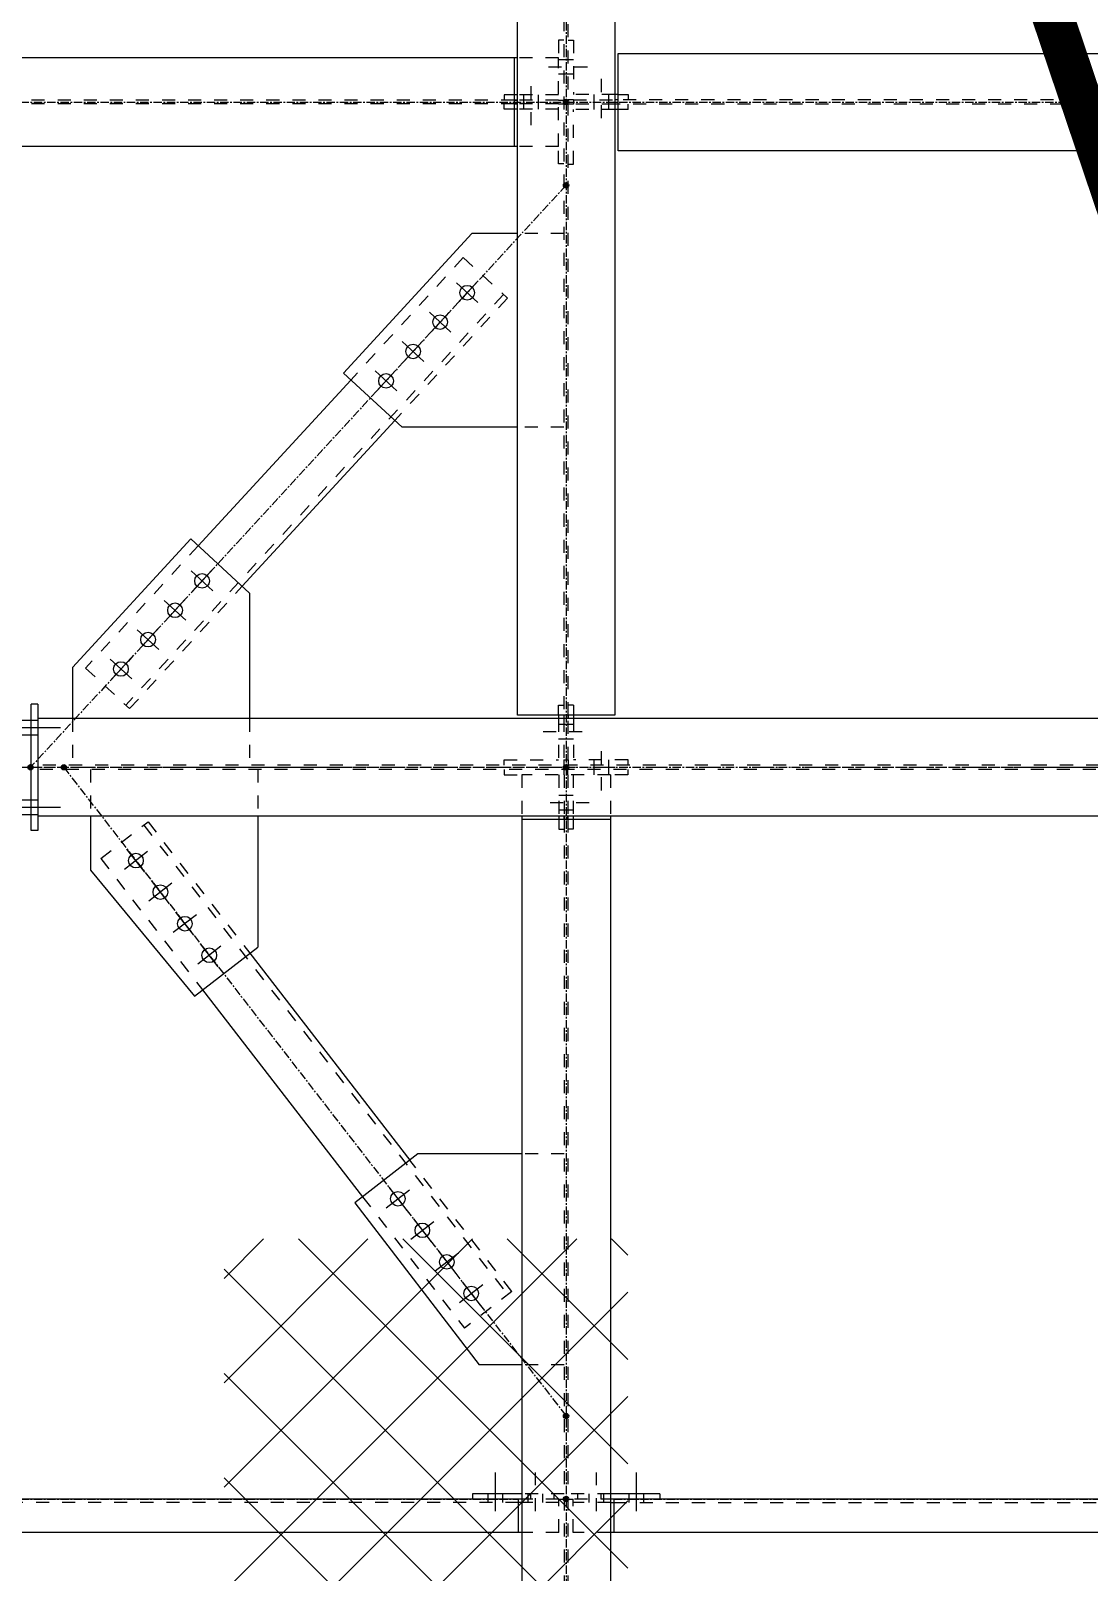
# Model space of a CAD drawing. Header units: inches. Extents: x 209270 to 234360, y -180214 to -150194.
# Drawn here: x 217307 to 218898, y -159474 to -157157 of the extents above; entities that cross this region are included whole.
import ezdxf

# ---------------------------------------------------------------- set-up
doc = ezdxf.new("R2010")
doc.units = ezdxf.units.IN
doc.header["$LTSCALE"] = 10
doc.header["$MEASUREMENT"] = 0
for name, pattern in [('CENTER', [2, 1.25, -0.25, 0.25, -0.25]), ('DXK_LINE_DOT2', [3.9198, 1.9599, -1.9599]), ('DXK_LINE_DOT5', [7.8785, 2.979, -0.9799, 0.9799, -0.9799, 0.9799, -0.9799]), ('PHANTOM', [2.5, 1.25, -0.25, 0.25, -0.25, 0.25, -0.25])]:
    doc.linetypes.add(name, pattern=pattern)
for name, color, linetype in [('_STR_0', 7, 'Continuous'), ('_STR_1', 7, 'Continuous'), ('_STR_2', 7, 'Continuous'), ('_STR_4', 7, 'Continuous')]:
    doc.layers.add(name, color=color, linetype=linetype)
for name, color, linetype, lineweight in [('DIM.', 42, 'Continuous', 13), ('hoist', 221, 'Continuous', 9), ('PANTHOM', 8, 'PHANTOM', 0)]:
    doc.layers.add(name, color=color, linetype=linetype, lineweight=lineweight)

# ---------------------------------------------------------------- blocks, each defined once
blk = doc.blocks.new('A$C67244592')
at = {"layer": 'hoist', "lineweight": 0, "const_width": 62.5}
blk.add_lwpolyline([(0, -500), (4.3, 5159.9, 0.081795), (-153.3, 6122), (-1342.4, 9643.9, -0.081584), (-1500.1, 10603.6), (-1500.1, 15050)], format="xyb", dxfattribs=at)
blk = doc.blocks.new('GridLine-116860372-116906 - 114867')
at = {"layer": '_STR_2', "color": 7, "linetype": 'DXK_LINE_DOT5'}
blk.add_line((211379.7, -158263.7), (228961.1, -158263.7), dxfattribs=at)
blk = doc.blocks.new('Part-116860372-114947 - 114867')
at = {"layer": '_STR_4', "linetype": 'Continuous'}
for points in [[(218111.9, -158267.7, -1), (218111.9, -158259.7, -1)], [(218111.9, -160067.7, -1), (218111.9, -160059.7, -1)]]:
    blk.add_hatch(color=4, dxfattribs=at).paths.add_polyline_path(points)
at = {"layer": '_STR_1', "color": 6, "linetype": 'DXK_LINE_DOT2'}
for p, q in [((218045.3, -158274.8), (218045.3, -158341.9)), ((218178.5, -158274.8), (218045.3, -158274.8)), ((218109, -158274.8), (218109, -158336.9)), ((218114.7, -158274.8), (218114.7, -158336.9)), ((218178.5, -158274.8), (218178.5, -158336.9)), ((218109, -158341.9), (218109, -159933.7)), ((218114.7, -158341.9), (218114.7, -159933.7)), ((218045.3, -159938.7), (218045.3, -160050.7)), ((218109, -159938.7), (218109, -160050.7)), ((218114.7, -159938.7), (218114.7, -160050.7)), ((218178.5, -159938.7), (218178.5, -160050.7)), ((218178.5, -160050.7), (218045.3, -160050.7))]:
    blk.add_line(p, q, dxfattribs=at)
at = {"layer": '_STR_2', "color": 2, "linetype": 'Continuous'}
for p, q in [((218045.3, -158336.9), (218045.3, -159938.7)), ((218109, -158336.9), (218109, -158341.9)), ((218114.7, -158336.9), (218114.7, -158341.9)), ((218178.5, -158336.9), (218178.5, -159938.7)), ((218178.5, -158341.9), (218045.3, -158341.9)), ((218178.5, -159933.7), (218045.3, -159933.7)), ((218109, -159933.7), (218109, -159938.7)), ((218114.7, -159933.7), (218114.7, -159938.7))]:
    blk.add_line(p, q, dxfattribs=at)
at = {"layer": '_STR_4', "color": 4, "linetype": 'CENTER'}
blk.add_line((218111.9, -158263.7), (218111.9, -160063.7), dxfattribs=at)
at = {"layer": '_STR_4', "color": 4, "linetype": 'Continuous'}
for centre in [(218111.9, -158263.7), (218111.9, -160063.7)]:
    blk.add_circle(centre, 4, dxfattribs=at)
blk = doc.blocks.new('Bolt-116860372-115545 - 114867')
at = {"layer": '_STR_1', "color": 1, "linetype": 'DXK_LINE_DOT2'}
for p, q in [((218136, -158210.5), (218068, -158210.5)), ((218108.7, -158199.5), (218100.7, -158199.5)), ((218108.7, -158221.5), (218100.7, -158221.5)), ((218115, -158199.5), (218108.7, -158199.5)), ((218115, -158221.5), (218108.7, -158221.5)), ((218123, -158199.5), (218115, -158199.5)), ((218123, -158221.5), (218115, -158221.5))]:
    blk.add_line(p, q, dxfattribs=at)
blk = doc.blocks.new('Part-116860372-115573 - 114867')
at = {"layer": '_STR_1', "color": 6, "linetype": 'DXK_LINE_DOT2'}
for p, q in [((218115, -157170.5), (218123, -157170.5)), ((218123, -157170.5), (218123, -157252.5)), ((218123, -157260.5), (218115, -157260.5)), ((218185.1, -157252.5), (218123, -157252.5)), ((218190.1, -157260.5), (218185.1, -157260.5)), ((218190.1, -157252.5), (218205, -157252.5)), ((218205, -157252.5), (218205, -157260.5))]:
    blk.add_line(p, q, dxfattribs=at)
at = {"layer": '_STR_2', "color": 2, "linetype": 'Continuous'}
blk.add_line((218190.1, -157252.5), (218185.1, -157252.5), dxfattribs=at)
blk = doc.blocks.new('Part-116860372-115577 - 114867')
at = {"layer": '_STR_1', "color": 6, "linetype": 'DXK_LINE_DOT2'}
for p, q in [((218018.7, -157274.5), (218018.7, -157266.5)), ((218033.7, -157266.5), (218038.7, -157266.5)), ((218100.7, -157266.5), (218108.7, -157266.5)), ((218033.7, -157274.5), (218018.7, -157274.5)), ((218100.7, -157274.5), (218038.7, -157274.5)), ((218100.7, -157356.5), (218100.7, -157330.3)), ((218108.7, -157356.5), (218100.7, -157356.5))]:
    blk.add_line(p, q, dxfattribs=at)
at = {"layer": '_STR_2', "color": 2, "linetype": 'Continuous'}
blk.add_line((218038.7, -157274.5), (218033.7, -157274.5), dxfattribs=at)
blk = doc.blocks.new('Part-116860372-115042 - 114867')
at = {"layer": '_STR_4', "linetype": 'Continuous'}
for points in [[(218111.9, -159367.7, -1), (218111.9, -159359.7, -1)], [(219211.9, -159367.7, -1), (219211.9, -159359.7, -1)]]:
    blk.add_hatch(color=4, dxfattribs=at).paths.add_polyline_path(points)
at = {"layer": '_STR_1', "color": 6, "linetype": 'DXK_LINE_DOT2'}
for p, q in [((218122.7, -159413.7), (218122.7, -159363.7)), ((218183.5, -159363.7), (218122.7, -159363.7)), ((218178.5, -159368.7), (218122.7, -159368.7)), ((218183.5, -159368.7), (219140.3, -159368.7)), ((219201, -159363.7), (219140.3, -159363.7)), ((219201, -159368.7), (219145.3, -159368.7)), ((219201, -159413.7), (219201, -159363.7)), ((218178.5, -159413.7), (218122.7, -159413.7)), ((219201, -159413.7), (219145.3, -159413.7))]:
    blk.add_line(p, q, dxfattribs=at)
at = {"layer": '_STR_2', "color": 2, "linetype": 'Continuous'}
for p, q in [((218178.5, -159368.7), (218183.5, -159368.7)), ((219140.3, -159363.7), (218183.5, -159363.7)), ((218183.5, -159363.7), (218183.5, -159413.7)), ((219140.3, -159363.7), (219140.3, -159413.7)), ((219145.3, -159368.7), (219140.3, -159368.7)), ((219145.3, -159413.7), (218178.5, -159413.7))]:
    blk.add_line(p, q, dxfattribs=at)
at = {"layer": '_STR_4', "color": 4, "linetype": 'CENTER'}
for p, q in [((218111.9, -159363.7), (218122.7, -159363.7)), ((218183.5, -159363.7), (219140.3, -159363.7)), ((219201, -159363.7), (219211.9, -159363.7))]:
    blk.add_line(p, q, dxfattribs=at)
at = {"layer": '_STR_4', "color": 4, "linetype": 'Continuous'}
for centre in [(218111.9, -159363.7), (219211.9, -159363.7)]:
    blk.add_circle(centre, 4, dxfattribs=at)
blk = doc.blocks.new('Bolt-116860372-115581 - 114867')
at = {"layer": '_STR_1', "color": 1, "linetype": 'DXK_LINE_DOT2'}
for p, q in [((218100.7, -157199.5), (218108.7, -157199.5)), ((218108.7, -157199.5), (218115, -157199.5)), ((218115, -157199.5), (218123, -157199.5)), ((218085.5, -157210.5), (218158.5, -157210.5)), ((218100.7, -157221.5), (218108.7, -157221.5)), ((218108.7, -157221.5), (218115, -157221.5)), ((218115, -157221.5), (218123, -157221.5))]:
    blk.add_line(p, q, dxfattribs=at)
blk = doc.blocks.new('Part-116860372-114943 - 114867')
at = {"layer": '_STR_1', "color": 6, "linetype": 'DXK_LINE_DOT2'}
for p, q in [((219305, -158260.5), (217317.9, -158260.5)), ((220201.9, -158266.8), (217317.9, -158266.8))]:
    blk.add_line(p, q, dxfattribs=at)
at = {"layer": '_STR_2', "color": 2, "linetype": 'Continuous'}
for p, q in [((220206.9, -158190.5), (217317.9, -158190.5)), ((217317.9, -158190.5), (217317.9, -158336.9)), ((220206.9, -158336.9), (217317.9, -158336.9))]:
    blk.add_line(p, q, dxfattribs=at)
at = {"layer": '_STR_4', "color": 4, "linetype": 'CENTER'}
blk.add_line((217011.9, -158263.7), (220311.9, -158263.7), dxfattribs=at)
blk = doc.blocks.new('Part-116860372-114944 - 114867')
at = {"layer": '_STR_4', "linetype": 'Continuous'}
blk.add_hatch(color=4, dxfattribs=at).paths.add_polyline_path([(218111.9, -158267.7, -1), (218111.9, -158259.7, -1)])
at = {"layer": '_STR_1', "color": 6, "linetype": 'DXK_LINE_DOT2'}
for p, q in [((218108.7, -155373.7), (218108.7, -158185.5)), ((218115, -158185.5), (218115, -155373.7)), ((218108.7, -158190.5), (218108.7, -158252.5)), ((218115, -158252.5), (218115, -158190.5)), ((218108.7, -158252.5), (218115, -158252.5))]:
    blk.add_line(p, q, dxfattribs=at)
at = {"layer": '_STR_2', "color": 2, "linetype": 'Continuous'}
for p, q in [((218038.7, -158185.5), (218038.7, -155368.7)), ((218185.1, -155368.7), (218185.1, -158185.5)), ((218185.1, -158185.5), (218038.7, -158185.5)), ((218108.7, -158185.5), (218108.7, -158190.5)), ((218115, -158190.5), (218115, -158185.5))]:
    blk.add_line(p, q, dxfattribs=at)
at = {"layer": '_STR_4', "color": 4, "linetype": 'CENTER'}
blk.add_line((218111.9, -155263.7), (218111.9, -158263.7), dxfattribs=at)
at = {"layer": '_STR_4', "color": 4, "linetype": 'Continuous'}
blk.add_circle((218111.9, -158263.7), 4, dxfattribs=at)
blk = doc.blocks.new('Part-116860372-114949 - 114867')
at = {"layer": '_STR_4', "linetype": 'Continuous'}
for points in [[(217011.9, -157267.7, -1), (217011.9, -157259.7, -1)], [(218111.9, -157267.7, -1), (218111.9, -157259.7, -1)]]:
    blk.add_hatch(color=4, dxfattribs=at).paths.add_polyline_path(points)
at = {"layer": '_STR_1', "color": 6, "linetype": 'DXK_LINE_DOT2'}
for p, q in [((218100.7, -157197.1), (218038.7, -157197.1)), ((218100.7, -157330.3), (218100.7, -157197.1)), ((217022.7, -157260.8), (217022.7, -157266.5)), ((217078.5, -157260.8), (217022.7, -157260.8)), ((217078.5, -157266.5), (217022.7, -157266.5)), ((218033.7, -157260.8), (217083.5, -157260.8)), ((218033.7, -157266.5), (217083.5, -157266.5)), ((218100.7, -157260.8), (218038.7, -157260.8)), ((218100.7, -157266.5), (218038.7, -157266.5)), ((218100.7, -157330.3), (218038.7, -157330.3))]:
    blk.add_line(p, q, dxfattribs=at)
at = {"layer": '_STR_2', "color": 2, "linetype": 'Continuous'}
for p, q in [((217083.5, -157197.1), (217083.5, -157330.3)), ((218038.7, -157197.1), (217083.5, -157197.1)), ((218033.7, -157197.1), (218033.7, -157330.3)), ((217083.5, -157260.8), (217078.5, -157260.8)), ((217083.5, -157266.5), (217078.5, -157266.5)), ((218038.7, -157260.8), (218033.7, -157260.8)), ((218038.7, -157266.5), (218033.7, -157266.5)), ((218038.7, -157330.3), (217083.5, -157330.3))]:
    blk.add_line(p, q, dxfattribs=at)
at = {"layer": '_STR_4', "color": 4, "linetype": 'CENTER'}
blk.add_line((217011.9, -157263.7), (218111.9, -157263.7), dxfattribs=at)
at = {"layer": '_STR_4', "color": 4, "linetype": 'Continuous'}
for centre in [(217011.9, -157263.7), (218111.9, -157263.7)]:
    blk.add_circle(centre, 4, dxfattribs=at)
blk = doc.blocks.new('Part-116860372-114951 - 114867')
at = {"layer": '_STR_4', "linetype": 'Continuous'}
for points in [[(218111.9, -157267.7, -1), (218111.9, -157259.7, -1)], [(219211.9, -157267.7, -1), (219211.9, -157259.7, -1)]]:
    blk.add_hatch(color=4, dxfattribs=at).paths.add_polyline_path(points)
at = {"layer": '_STR_1', "color": 6, "linetype": 'DXK_LINE_DOT2'}
for p, q in [((218123, -157260.5), (218123, -157266.8)), ((218123, -157260.5), (218185.1, -157260.5)), ((218185.1, -157266.8), (218123, -157266.8)), ((219118.7, -157260.5), (218190.1, -157260.5)), ((219133.7, -157266.8), (218190.1, -157266.8)), ((219200.7, -157260.5), (219118.7, -157260.5)), ((219200.7, -157266.8), (219138.7, -157266.8)), ((219200.7, -157260.5), (219200.7, -157266.8))]:
    blk.add_line(p, q, dxfattribs=at)
at = {"layer": '_STR_2', "color": 2, "linetype": 'Continuous'}
for p, q in [((218190.1, -157336.9), (218190.1, -157190.5)), ((218190.1, -157190.5), (219133.7, -157190.5)), ((219133.7, -157190.5), (219133.7, -157336.9)), ((218190.1, -157260.5), (218185.1, -157260.5)), ((218190.1, -157266.8), (218185.1, -157266.8)), ((219138.7, -157260.5), (219133.7, -157260.5)), ((219138.7, -157266.8), (219133.7, -157266.8)), ((219133.7, -157336.9), (218190.1, -157336.9))]:
    blk.add_line(p, q, dxfattribs=at)
at = {"layer": '_STR_4', "color": 4, "linetype": 'CENTER'}
blk.add_line((218111.9, -157263.7), (219211.9, -157263.7), dxfattribs=at)
at = {"layer": '_STR_4', "color": 4, "linetype": 'Continuous'}
for centre in [(218111.9, -157263.7), (219211.9, -157263.7)]:
    blk.add_circle(centre, 4, dxfattribs=at)
blk = doc.blocks.new('Bolt-116860372-116314 - 114867')
at = {"layer": '_STR_2', "color": 1, "linetype": 'Continuous'}
for p, q in [((217482.8, -158390.4), (217448, -158417.3)), ((217478.9, -158421.3), (217451.9, -158386.5)), ((217519.5, -158437.8), (217484.8, -158464.8)), ((217515.6, -158468.7), (217488.7, -158433.9)), ((217556.3, -158485.3), (217521.5, -158512.2)), ((217552.4, -158516.1), (217525.4, -158481.4)), ((217593, -158532.7), (217558.2, -158559.7)), ((217589.1, -158563.6), (217562.2, -158528.8))]:
    blk.add_line(p, q, dxfattribs=at)
for centre in [(217465.4, -158403.9), (217502.1, -158451.3), (217538.9, -158498.8), (217575.6, -158546.2)]:
    blk.add_circle(centre, 11, dxfattribs=at)
blk = doc.blocks.new('Part-116860372-115041 - 114867')
at = {"layer": '_STR_4', "linetype": 'Continuous'}
for points in [[(217011.9, -159367.7, -1), (217011.9, -159359.7, -1)], [(218111.9, -159367.7, -1), (218111.9, -159359.7, -1)]]:
    blk.add_hatch(color=4, dxfattribs=at).paths.add_polyline_path(points)
at = {"layer": '_STR_1', "color": 6, "linetype": 'DXK_LINE_DOT2'}
for p, q in [((216966.8, -159413.7), (216971.8, -159368.7)), ((218040.3, -159368.7), (216971.8, -159368.7)), ((217056.9, -159413.7), (217052, -159368.7)), ((217061.9, -159413.7), (217061.9, -159363.7)), ((218101, -159363.7), (218040.3, -159363.7)), ((218101, -159368.7), (218045.3, -159368.7)), ((218101, -159413.7), (218101, -159363.7)), ((218101, -159413.7), (217056.9, -159413.7))]:
    blk.add_line(p, q, dxfattribs=at)
at = {"layer": '_STR_2', "color": 2, "linetype": 'Continuous'}
for p, q in [((216961.9, -159413.7), (216961.9, -159363.7)), ((218040.3, -159363.7), (216961.9, -159363.7)), ((218040.3, -159413.7), (218040.3, -159363.7)), ((218045.3, -159368.7), (218040.3, -159368.7)), ((218045.3, -159413.7), (216961.9, -159413.7))]:
    blk.add_line(p, q, dxfattribs=at)
at = {"layer": '_STR_4', "color": 4, "linetype": 'CENTER'}
for p, q in [((217011.9, -159363.7), (218040.3, -159363.7)), ((218101, -159363.7), (218111.9, -159363.7))]:
    blk.add_line(p, q, dxfattribs=at)
at = {"layer": '_STR_4', "color": 4, "linetype": 'Continuous'}
for centre in [(217011.9, -159363.7), (218111.9, -159363.7)]:
    blk.add_circle(centre, 4, dxfattribs=at)
blk = doc.blocks.new('Part-116860372-115104 - 114867')
at = {"layer": '_STR_4', "linetype": 'Continuous'}
for points in [[(218111.9, -157392.7, -1), (218111.9, -157384.7, -1)], [(217306.9, -158267.7, -1), (217306.9, -158259.7, -1)]]:
    blk.add_hatch(color=4, dxfattribs=at).paths.add_polyline_path(points)
at = {"layer": '_STR_1', "color": 6, "linetype": 'DXK_LINE_DOT2'}
for p, q in [((217957.4, -157497.5), (217788.2, -157681.5)), ((217957.4, -157497.5), (218023.7, -157558.4)), ((218017.8, -157553), (217450.1, -158170.1)), ((218023.7, -157558.4), (217854.4, -157742.4)), ((217559, -157930.6), (217389.7, -158114.6)), ((217455.9, -158175.5), (217625.2, -157991.5)), ((217389.7, -158114.6), (217455.9, -158175.5))]:
    blk.add_line(p, q, dxfattribs=at)
at = {"layer": '_STR_2', "color": 2, "linetype": 'Continuous'}
for p, q in [((217788.2, -157681.5), (217559, -157930.6)), ((217854.4, -157742.4), (217625.2, -157991.5))]:
    blk.add_line(p, q, dxfattribs=at)
at = {"layer": '_STR_4', "color": 4, "linetype": 'CENTER'}
blk.add_line((218111.9, -157388.7), (217306.9, -158263.7), dxfattribs=at)
at = {"layer": '_STR_4', "color": 4, "linetype": 'Continuous'}
for centre in [(218111.9, -157388.7), (217306.9, -158263.7)]:
    blk.add_circle(centre, 4, dxfattribs=at)
blk = doc.blocks.new('Part-116860372-115105 - 114867')
at = {"layer": '_STR_4', "linetype": 'Continuous'}
for points in [[(217356.9, -158267.7, -1), (217356.9, -158259.7, -1)], [(218111.9, -159242.7, -1), (218111.9, -159234.7, -1)]]:
    blk.add_hatch(color=4, dxfattribs=at).paths.add_polyline_path(points)
at = {"layer": '_STR_1', "color": 6, "linetype": 'DXK_LINE_DOT2'}
for p, q in [((217412.4, -158400.7), (217483.5, -158345.6)), ((217477.2, -158350.5), (218023.9, -159056.5)), ((217483.5, -158345.6), (217636.6, -158543.3)), ((217412.4, -158400.7), (217565.4, -158598.4)), ((218030.3, -159051.6), (217877.2, -158854)), ((217806, -158909.1), (217959.1, -159106.7)), ((218030.3, -159051.6), (217959.1, -159106.7))]:
    blk.add_line(p, q, dxfattribs=at)
at = {"layer": '_STR_2', "color": 2, "linetype": 'Continuous'}
for p, q in [((217636.6, -158543.3), (217877.2, -158854)), ((217565.4, -158598.4), (217806, -158909.1))]:
    blk.add_line(p, q, dxfattribs=at)
at = {"layer": '_STR_4', "color": 4, "linetype": 'CENTER'}
blk.add_line((217356.9, -158263.7), (218111.9, -159238.7), dxfattribs=at)
at = {"layer": '_STR_4', "color": 4, "linetype": 'Continuous'}
for centre in [(217356.9, -158263.7), (218111.9, -159238.7)]:
    blk.add_circle(centre, 4, dxfattribs=at)
blk = doc.blocks.new('Part-116860372-116633 - 114867')
at = {"layer": '_STR_1', "color": 6, "linetype": 'DXK_LINE_DOT2'}
blk.add_line((217317.9, -158190.5), (217317.9, -158336.9), dxfattribs=at)
at = {"layer": '_STR_2', "color": 2, "linetype": 'Continuous'}
for p, q in [((217317.9, -158168.7), (217307.9, -158168.7)), ((217307.9, -158358.7), (217307.9, -158168.7)), ((217317.9, -158168.7), (217317.9, -158190.5)), ((217317.9, -158336.9), (217317.9, -158358.7)), ((217317.9, -158358.7), (217307.9, -158358.7))]:
    blk.add_line(p, q, dxfattribs=at)
blk = doc.blocks.new('Bolt-116860372-116311 - 114867')
at = {"layer": '_STR_2', "color": 1, "linetype": 'Continuous'}
for p, q in [((217841.7, -158925.7), (217876.5, -158898.8)), ((217845.6, -158894.9), (217872.6, -158929.7)), ((217878.4, -158973.2), (217913.2, -158946.2)), ((217882.4, -158942.3), (217909.3, -158977.1)), ((217915.2, -159020.6), (217950, -158993.7)), ((217919.1, -158989.7), (217946, -159024.5)), ((217951.9, -159068.1), (217986.7, -159041.1)), ((217955.8, -159037.2), (217982.8, -159072))]:
    blk.add_line(p, q, dxfattribs=at)
for centre in [(217859.1, -158912.3), (217895.8, -158959.7), (217932.6, -159007.1), (217969.3, -159054.6)]:
    blk.add_circle(centre, 11, dxfattribs=at)
blk = doc.blocks.new('Part-116860372-116319 - 114867')
at = {"layer": '_STR_1', "color": 6, "linetype": 'DXK_LINE_DOT2'}
for p, q in [((218108.7, -157461.2), (218038.7, -157461.2)), ((218108.7, -157752.5), (218038.7, -157752.5))]:
    blk.add_line(p, q, dxfattribs=at)
at = {"layer": '_STR_2', "color": 2, "linetype": 'Continuous'}
for p, q in [((217970.4, -157461.2), (217777.1, -157671.3)), ((218038.7, -157461.2), (217970.4, -157461.2)), ((217777.1, -157671.3), (217865.4, -157752.5)), ((218038.7, -157752.5), (217865.4, -157752.5))]:
    blk.add_line(p, q, dxfattribs=at)
blk = doc.blocks.new('Part-116860372-116313 - 114867')
at = {"layer": '_STR_1', "color": 6, "linetype": 'DXK_LINE_DOT2'}
for p, q in [((217397.2, -158266.8), (217397.2, -158336.9)), ((217648.4, -158266.8), (217648.4, -158336.9))]:
    blk.add_line(p, q, dxfattribs=at)
at = {"layer": '_STR_2', "color": 2, "linetype": 'Continuous'}
for p, q in [((217397.2, -158336.9), (217397.2, -158418.1)), ((217648.4, -158336.9), (217648.4, -158534.1)), ((217397.2, -158418.1), (217553.6, -158607.5)), ((217553.6, -158607.5), (217648.4, -158534.1))]:
    blk.add_line(p, q, dxfattribs=at)
blk = doc.blocks.new('Part-116860372-115533 - 114867')
at = {"layer": '_STR_1', "color": 6, "linetype": 'DXK_LINE_DOT2'}
for p, q in [((218114.7, -158274.8), (218114.7, -158266.8)), ((218204.7, -158266.8), (218204.7, -158274.8)), ((218122.7, -158274.8), (218122.7, -158336.9)), ((218204.7, -158274.8), (218178.5, -158274.8)), ((218114.7, -158341.9), (218114.7, -158336.9)), ((218122.7, -158356.8), (218114.7, -158356.8)), ((218122.7, -158341.9), (218122.7, -158356.8))]:
    blk.add_line(p, q, dxfattribs=at)
at = {"layer": '_STR_2', "color": 2, "linetype": 'Continuous'}
blk.add_line((218122.7, -158336.9), (218122.7, -158341.9), dxfattribs=at)
blk = doc.blocks.new('Part-116860372-115534 - 114867')
at = {"layer": '_STR_1', "color": 6, "linetype": 'DXK_LINE_DOT2'}
for p, q in [((218019, -158266.8), (218019, -158274.8)), ((218109, -158274.8), (218109, -158266.8)), ((218019, -158274.8), (218045.3, -158274.8)), ((218101, -158274.8), (218101, -158336.9)), ((218109, -158341.9), (218109, -158336.9)), ((218101, -158341.9), (218101, -158356.8)), ((218101, -158356.8), (218109, -158356.8))]:
    blk.add_line(p, q, dxfattribs=at)
at = {"layer": '_STR_2', "color": 2, "linetype": 'Continuous'}
blk.add_line((218101, -158336.9), (218101, -158341.9), dxfattribs=at)
blk = doc.blocks.new('Bolt-116860372-115535 - 114867')
at = {"layer": '_STR_1', "color": 1, "linetype": 'DXK_LINE_DOT2'}
for p, q in [((218101, -158305.8), (218109, -158305.8)), ((218109, -158305.8), (218114.7, -158305.8)), ((218114.7, -158305.8), (218122.7, -158305.8)), ((218088, -158316.8), (218156, -158316.8)), ((218101, -158327.8), (218109, -158327.8)), ((218109, -158327.8), (218114.7, -158327.8)), ((218114.7, -158327.8), (218122.7, -158327.8))]:
    blk.add_line(p, q, dxfattribs=at)
blk = doc.blocks.new('Bolt-116860372-115536 - 114867')
at = {"layer": '_STR_1', "color": 1, "linetype": 'DXK_LINE_DOT2'}
for p, q in [((218164.7, -158239.5), (218164.7, -158307.5)), ((218153.7, -158252.5), (218153.7, -158260.5)), ((218153.7, -158260.5), (218153.7, -158266.8)), ((218153.7, -158266.8), (218153.7, -158274.8)), ((218175.7, -158252.5), (218175.7, -158260.5)), ((218175.7, -158260.5), (218175.7, -158266.8)), ((218175.7, -158266.8), (218175.7, -158274.8))]:
    blk.add_line(p, q, dxfattribs=at)
blk = doc.blocks.new('Part-116860372-115543 - 114867')
at = {"layer": '_STR_1', "color": 6, "linetype": 'DXK_LINE_DOT2'}
for p, q in [((218100.7, -158185.5), (218100.7, -158170.5)), ((218100.7, -158170.5), (218108.7, -158170.5)), ((218100.7, -158190.5), (218100.7, -158252.5)), ((218108.7, -158185.5), (218108.7, -158190.5)), ((218018.7, -158260.5), (218018.7, -158252.5)), ((218018.7, -158252.5), (218100.7, -158252.5)), ((218108.7, -158252.5), (218108.7, -158260.5))]:
    blk.add_line(p, q, dxfattribs=at)
at = {"layer": '_STR_2', "color": 2, "linetype": 'Continuous'}
blk.add_line((218100.7, -158185.5), (218100.7, -158190.5), dxfattribs=at)
blk = doc.blocks.new('Part-116860372-115544 - 114867')
at = {"layer": '_STR_1', "color": 6, "linetype": 'DXK_LINE_DOT2'}
for p, q in [((218123, -158170.5), (218115, -158170.5)), ((218123, -158170.5), (218123, -158185.5)), ((218115, -158185.5), (218115, -158190.5)), ((218123, -158190.5), (218123, -158252.5)), ((218115, -158252.5), (218115, -158260.5)), ((218205, -158252.5), (218123, -158252.5)), ((218205, -158260.5), (218205, -158252.5))]:
    blk.add_line(p, q, dxfattribs=at)
at = {"layer": '_STR_2', "color": 2, "linetype": 'Continuous'}
blk.add_line((218123, -158185.5), (218123, -158190.5), dxfattribs=at)
blk = doc.blocks.new('Part-116860372-115574 - 114867')
at = {"layer": '_STR_1', "color": 6, "linetype": 'DXK_LINE_DOT2'}
for p, q in [((218123, -157266.8), (218115, -157266.8)), ((218190.1, -157266.8), (218185.1, -157266.8)), ((218205, -157274.8), (218205, -157266.8)), ((218123, -157356.8), (218123, -157274.8)), ((218185.1, -157274.8), (218123, -157274.8)), ((218205, -157274.8), (218190.1, -157274.8)), ((218115, -157356.8), (218123, -157356.8))]:
    blk.add_line(p, q, dxfattribs=at)
at = {"layer": '_STR_2', "color": 2, "linetype": 'Continuous'}
blk.add_line((218190.1, -157274.8), (218185.1, -157274.8), dxfattribs=at)
blk = doc.blocks.new('Bolt-116860372-115575 - 114867')
at = {"layer": '_STR_1', "color": 1, "linetype": 'DXK_LINE_DOT2'}
for p, q in [((218165, -157287.8), (218165, -157219.8)), ((218154, -157260.5), (218154, -157252.5)), ((218154, -157266.8), (218154, -157260.5)), ((218154, -157274.8), (218154, -157266.8)), ((218176, -157260.5), (218176, -157252.5)), ((218176, -157266.8), (218176, -157260.5)), ((218176, -157274.8), (218176, -157266.8))]:
    blk.add_line(p, q, dxfattribs=at)
blk = doc.blocks.new('Part-116860372-115578 - 114867')
at = {"layer": '_STR_1', "color": 6, "linetype": 'DXK_LINE_DOT2'}
for p, q in [((218108.7, -157170.8), (218100.7, -157170.8)), ((218100.7, -157170.8), (218100.7, -157197.1)), ((218018.7, -157252.8), (218018.7, -157260.8)), ((218033.7, -157252.8), (218018.7, -157252.8)), ((218033.7, -157260.8), (218038.7, -157260.8)), ((218100.7, -157252.8), (218038.7, -157252.8)), ((218100.7, -157260.8), (218108.7, -157260.8))]:
    blk.add_line(p, q, dxfattribs=at)
at = {"layer": '_STR_2', "color": 2, "linetype": 'Continuous'}
blk.add_line((218038.7, -157252.8), (218033.7, -157252.8), dxfattribs=at)
blk = doc.blocks.new('Bolt-116860372-115579 - 114867')
at = {"layer": '_STR_1', "color": 1, "linetype": 'DXK_LINE_DOT2'}
for p, q in [((218058.7, -157239.8), (218058.7, -157307.8)), ((218047.7, -157252.8), (218047.7, -157260.8)), ((218047.7, -157260.8), (218047.7, -157266.5)), ((218047.7, -157266.5), (218047.7, -157274.5)), ((218069.7, -157252.8), (218069.7, -157260.8)), ((218069.7, -157260.8), (218069.7, -157266.5)), ((218069.7, -157266.5), (218069.7, -157274.5))]:
    blk.add_line(p, q, dxfattribs=at)
blk = doc.blocks.new('Part-116860372-116310 - 114867')
at = {"layer": '_STR_1', "color": 6, "linetype": 'DXK_LINE_DOT2'}
for p, q in [((218109, -158844.8), (218045.3, -158844.8)), ((218109, -159162), (218045.3, -159162))]:
    blk.add_line(p, q, dxfattribs=at)
at = {"layer": '_STR_2', "color": 2, "linetype": 'Continuous'}
for p, q in [((217889.1, -158844.8), (217794.2, -158918.3)), ((218045.3, -158844.8), (217889.1, -158844.8)), ((217794.2, -158918.3), (217981.1, -159162)), ((218045.3, -159162), (217981.1, -159162))]:
    blk.add_line(p, q, dxfattribs=at)
blk = doc.blocks.new('Part-116860372-116316 - 114867')
at = {"layer": '_STR_1', "color": 6, "linetype": 'DXK_LINE_DOT2'}
for p, q in [((217370.2, -158190.5), (217370.2, -158260.5)), ((217636.2, -158190.5), (217636.2, -158260.5))]:
    blk.add_line(p, q, dxfattribs=at)
at = {"layer": '_STR_2', "color": 2, "linetype": 'Continuous'}
for p, q in [((217547.9, -157920.4), (217370.2, -158113.6)), ((217547.9, -157920.4), (217636.2, -158001.7)), ((217636.2, -158001.7), (217636.2, -158190.5)), ((217370.2, -158113.6), (217370.2, -158190.5))]:
    blk.add_line(p, q, dxfattribs=at)
blk = doc.blocks.new('Part-116860372-115681 - 114867')
at = {"layer": '_STR_1', "color": 6, "linetype": 'DXK_LINE_DOT2'}
for p, q in [((218178.5, -159355.7), (218114.7, -159355.7)), ((218129.7, -159363.7), (218129.7, -159355.7)), ((218164.7, -159363.7), (218164.7, -159355.7))]:
    blk.add_line(p, q, dxfattribs=at)
at = {"layer": '_STR_2', "color": 2, "linetype": 'Continuous'}
for p, q in [((218252.7, -159355.7), (218178.5, -159355.7)), ((218252.7, -159355.7), (218252.7, -159363.7)), ((218183.5, -159363.7), (218178.5, -159363.7))]:
    blk.add_line(p, q, dxfattribs=at)
blk = doc.blocks.new('Bolt-116860372-115682 - 114867')
at = {"layer": '_STR_1', "color": 1, "linetype": 'DXK_LINE_DOT2'}
for p, q in [((218157.7, -159381.7), (218157.7, -159323.7)), ((218146.7, -159363.7), (218146.7, -159355.7)), ((218168.7, -159363.7), (218168.7, -159355.7)), ((218146.7, -159368.7), (218146.7, -159363.7)), ((218168.7, -159368.7), (218168.7, -159363.7))]:
    blk.add_line(p, q, dxfattribs=at)
at = {"layer": '_STR_2', "color": 1, "linetype": 'Continuous'}
for p, q in [((218217.7, -159381.7), (218217.7, -159323.7)), ((218206.7, -159363.7), (218206.7, -159355.7)), ((218228.7, -159363.7), (218228.7, -159355.7)), ((218206.7, -159368.7), (218206.7, -159363.7)), ((218228.7, -159368.7), (218228.7, -159363.7))]:
    blk.add_line(p, q, dxfattribs=at)
blk = doc.blocks.new('Part-116860372-115685 - 114867')
at = {"layer": '_STR_1', "color": 6, "linetype": 'DXK_LINE_DOT2'}
for p, q in [((218109, -159355.7), (218045.3, -159355.7)), ((218059, -159363.7), (218059, -159355.7)), ((218094, -159363.7), (218094, -159355.7))]:
    blk.add_line(p, q, dxfattribs=at)
at = {"layer": '_STR_2', "color": 2, "linetype": 'Continuous'}
for p, q in [((218045.3, -159355.7), (217971, -159355.7)), ((217971, -159355.7), (217971, -159363.7)), ((218045.3, -159363.7), (218040.3, -159363.7))]:
    blk.add_line(p, q, dxfattribs=at)
blk = doc.blocks.new('Bolt-116860372-115686 - 114867')
at = {"layer": '_STR_1', "color": 1, "linetype": 'DXK_LINE_DOT2'}
for p, q in [((218066, -159381.7), (218066, -159323.7)), ((218055, -159363.7), (218055, -159355.7)), ((218077, -159363.7), (218077, -159355.7)), ((218055, -159368.7), (218055, -159363.7)), ((218077, -159368.7), (218077, -159363.7))]:
    blk.add_line(p, q, dxfattribs=at)
at = {"layer": '_STR_2', "color": 1, "linetype": 'Continuous'}
for p, q in [((218006, -159381.7), (218006, -159323.7)), ((217995, -159363.7), (217995, -159355.7)), ((218017, -159363.7), (218017, -159355.7)), ((217995, -159368.7), (217995, -159363.7)), ((218017, -159368.7), (218017, -159363.7))]:
    blk.add_line(p, q, dxfattribs=at)
blk = doc.blocks.new('Bolt-116860372-116317 - 114867')
at = {"layer": '_STR_2', "color": 1, "linetype": 'Continuous'}
for p, q in [((217579.6, -157967.2), (217549.8, -157999.6)), ((217548.5, -157968.5), (217580.9, -157998.3)), ((217507.9, -158012.7), (217540.3, -158042.5)), ((217539, -158011.4), (217509.2, -158043.8)), ((217467.3, -158056.8), (217499.7, -158086.6)), ((217498.4, -158055.5), (217468.6, -158087.9)), ((217426.7, -158101), (217459, -158130.8)), ((217457.7, -158099.7), (217428, -158132.1))]:
    blk.add_line(p, q, dxfattribs=at)
for centre in [(217564.7, -157983.4), (217524.1, -158027.6), (217483.5, -158071.7), (217442.8, -158115.9)]:
    blk.add_circle(centre, 11, dxfattribs=at)
blk = doc.blocks.new('Bolt-116860372-116320 - 114867')
at = {"layer": '_STR_2', "color": 1, "linetype": 'Continuous'}
for p, q in [((217979.4, -157565.2), (217947, -157535.4)), ((217948.3, -157566.5), (217978.1, -157534.1)), ((217938.7, -157609.4), (217906.4, -157579.6)), ((217907.6, -157610.7), (217937.4, -157578.3)), ((217898.1, -157653.5), (217865.7, -157623.7)), ((217867, -157654.8), (217896.8, -157622.4)), ((217857.5, -157697.7), (217825.1, -157667.9)), ((217826.4, -157699), (217856.2, -157666.6))]:
    blk.add_line(p, q, dxfattribs=at)
for centre in [(217963.2, -157550.3), (217922.5, -157594.5), (217881.9, -157638.6), (217841.3, -157682.8)]:
    blk.add_circle(centre, 11, dxfattribs=at)
blk = doc.blocks.new('Bolt-116860372-116634 - 114867')
at = {"layer": '_STR_2', "color": 1, "linetype": 'Continuous'}
for p, q in [((217281.9, -158192.7), (217306.9, -158192.7)), ((217281.9, -158192.7), (217306.9, -158192.7)), ((217307.9, -158192.7), (217317.9, -158192.7)), ((217307.9, -158192.7), (217317.9, -158192.7)), ((217268.9, -158203.7), (217351.9, -158203.7)), ((217268.9, -158203.7), (217351.9, -158203.7)), ((217281.9, -158214.7), (217306.9, -158214.7)), ((217281.9, -158214.7), (217306.9, -158214.7)), ((217307.9, -158214.7), (217317.9, -158214.7)), ((217307.9, -158214.7), (217317.9, -158214.7)), ((217281.9, -158312.7), (217306.9, -158312.7)), ((217281.9, -158312.7), (217306.9, -158312.7)), ((217307.9, -158312.7), (217317.9, -158312.7)), ((217307.9, -158312.7), (217317.9, -158312.7)), ((217268.9, -158323.7), (217351.9, -158323.7)), ((217268.9, -158323.7), (217351.9, -158323.7)), ((217281.9, -158334.7), (217306.9, -158334.7)), ((217281.9, -158334.7), (217306.9, -158334.7)), ((217307.9, -158334.7), (217317.9, -158334.7)), ((217307.9, -158334.7), (217317.9, -158334.7))]:
    blk.add_line(p, q, dxfattribs=at)

msp = doc.modelspace()

# ---------------------------------------------------------------- hatches: boundary and pattern name
at = {"layer": 'PANTHOM'}
h = msp.add_hatch(dxfattribs=at)
h.set_pattern_fill('ANSI37', color=256, scale=887.309452, angle=-180)
h.set_pattern_definition([(225, (321443.36, 2111774.06), (78.4278163, -78.4278163), []), (315, (321443.36, 2111774.06), (78.4278163, 78.4278163), [])])
h.paths.add_polyline_path([(218204.6, -159574.8), (218204.6, -158972.6), (217598, -158972.6), (217598, -159574.8)])

# ---------------------------------------------------------------- block references
at = {"layer": '_STR_0', "zscale": 0.8}
for name in ['Part-116860372-114944 - 114867', 'Part-116860372-115578 - 114867', 'Part-116860372-115573 - 114867', 'Part-116860372-114949 - 114867', 'Bolt-116860372-115581 - 114867', 'Part-116860372-114951 - 114867', 'Bolt-116860372-115575 - 114867', 'Bolt-116860372-115579 - 114867', 'Part-116860372-115577 - 114867', 'Part-116860372-115574 - 114867', 'Part-116860372-115104 - 114867', 'Part-116860372-116319 - 114867', 'Bolt-116860372-116320 - 114867', 'Part-116860372-116316 - 114867', 'Bolt-116860372-116317 - 114867', 'GridLine-116860372-116906 - 114867', 'Part-116860372-116633 - 114867', 'Part-116860372-115543 - 114867', 'Part-116860372-115544 - 114867', 'Part-116860372-114943 - 114867', 'Bolt-116860372-116634 - 114867', 'Bolt-116860372-115545 - 114867', 'Bolt-116860372-115536 - 114867', 'Part-116860372-115105 - 114867', 'Part-116860372-116313 - 114867', 'Part-116860372-115534 - 114867', 'Part-116860372-114947 - 114867', 'Part-116860372-115533 - 114867', 'Bolt-116860372-115535 - 114867', 'Bolt-116860372-116314 - 114867', 'Part-116860372-116310 - 114867', 'Bolt-116860372-116311 - 114867', 'Bolt-116860372-115686 - 114867', 'Bolt-116860372-115682 - 114867', 'Part-116860372-115685 - 114867', 'Part-116860372-115681 - 114867', 'Part-116860372-115041 - 114867', 'Part-116860372-115042 - 114867']:
    msp.add_blockref(name, (0, 0), dxfattribs=at)
at = {"layer": 'DIM.'}
msp.add_blockref('A$C67244592', (220011.9, -166263.7), dxfattribs=at)

doc.saveas('drawing.dxf')
